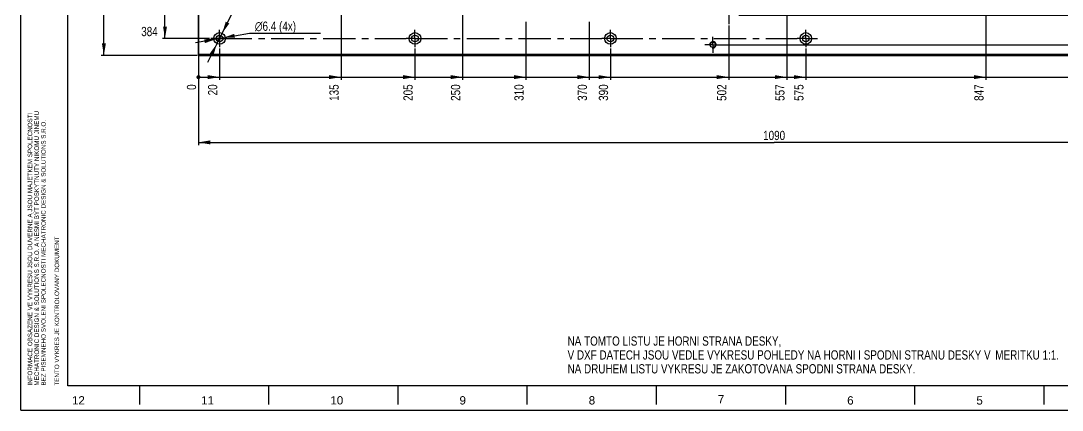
# Model space of a CAD drawing. Header units: millimetres. Extents: x 0 to 1931, y -333 to 836.
# Drawn here: x 0 to 394.3, y 0 to 147.4 of the extents above; entities that cross this region are included whole.
import ezdxf

# ---------------------------------------------------------------- set-up
doc = ezdxf.new("R2010")
doc.units = ezdxf.units.MM
doc.header["$LTSCALE"] = 32.67
doc.linetypes.add('CENTER', pattern=[0.6, 0.375, -0.075, 0.075, -0.075])
doc.layers.get('0').update_dxf_attribs({"linetype": 'CONTINUOUS'})
doc.layers.add('DEFAULT_1', color=7, linetype='CENTER')
doc.styles.get("Standard").update_dxf_attribs({"font": 'txt', "width": 0.8})
doc.styles.add('TEXTSTYLE_1', font='gdt', dxfattribs={"width": 0.8})
doc.styles.add('TEXTSTYLE_3', font='arial.ttf')
doc.styles.add('TEXTSTYLE_4', font='arial.ttf')
doc.dimstyles.new('DIMSTYLE_14', dxfattribs={"dimtxt": 3.5, "dimasz": 4.5, "dimexe": 1, "dimexo": 0.5, "dimgap": 0.875, "dimtad": 0, "dimtih": 1, "dimtoh": 1, "dimlfac": 2.5, "dimdsep": 46, "dimtxsty": 'STANDARD', "dimblk": '_FILLED', "dimblk1": '_FILLED', "dimblk2": '_FILLED', "dimcen": 0.09, "dimazin": 2, "dimtp": 0.2, "dimtm": 0.2, "dimtfac": 1, "dimtofl": 0, "dimtmove": 0, "dimatfit": 3, "dimldrblk": '_FILLED', "dimfxl": 1, "dimtolj": 1, "dimarcsym": 0})
doc.dimstyles.new('DIMSTYLE_15', dxfattribs={"dimtxt": 3.5, "dimasz": 4.5, "dimexe": 1, "dimexo": 0.5, "dimgap": 0.875, "dimtad": 0, "dimtih": 1, "dimtoh": 1, "dimlfac": 2.5, "dimdsep": 46, "dimtxsty": 'STANDARD', "dimblk": '_FILLED', "dimblk1": '_FILLED', "dimblk2": '_FILLED', "dimcen": 0.09, "dimazin": 2, "dimtp": 0.1, "dimtm": 0.1, "dimtfac": 1, "dimtofl": 0, "dimtmove": 0, "dimatfit": 3, "dimldrblk": '_FILLED', "dimfxl": 1, "dimtolj": 1, "dimarcsym": 0})
doc.dimstyles.new('DIMSTYLE_16', dxfattribs={"dimtxt": 3.5, "dimasz": 4.5, "dimexe": 1, "dimexo": 0.5, "dimgap": 0.875, "dimtad": 0, "dimtih": 1, "dimtoh": 1, "dimlfac": 2.5, "dimdsep": 46, "dimtxsty": 'STANDARD', "dimblk": '_FILLED', "dimblk1": '_FILLED', "dimblk2": '_FILLED', "dimcen": 0.09, "dimazin": 2, "dimtp": 1.2, "dimtm": 1.2, "dimtfac": 1, "dimtofl": 0, "dimtmove": 0, "dimatfit": 3, "dimldrblk": '_FILLED', "dimfxl": 1, "dimtolj": 1, "dimarcsym": 0})
doc.dimstyles.new('DIMSTYLE_2', dxfattribs={"dimtxt": 3.5, "dimasz": 4.5, "dimexe": 1, "dimexo": 0.5, "dimgap": 0.875, "dimtad": 1, "dimlfac": 2.5, "dimdsep": 46, "dimtxsty": 'STANDARD', "dimblk": '_FILLED', "dimblk1": '_FILLED', "dimblk2": '_FILLED', "dimcen": 0.09, "dimazin": 2, "dimtp": 0.5, "dimtm": 0.5, "dimtfac": 1, "dimtofl": 0, "dimtmove": 0, "dimatfit": 3, "dimldrblk": '_FILLED', "dimfxl": 1, "dimtolj": 1, "dimarcsym": 0})
doc.dimstyles.new('DIMSTYLE_3', dxfattribs={"dimtxt": 3.5, "dimasz": 4.5, "dimexe": 1, "dimexo": 0.5, "dimgap": 0.875, "dimtad": 1, "dimlfac": 2.5, "dimdsep": 46, "dimtxsty": 'STANDARD', "dimblk": '_FILLED', "dimblk1": '_FILLED', "dimblk2": '_FILLED', "dimcen": 0.09, "dimazin": 2, "dimtp": 1.2, "dimtm": 1.2, "dimtfac": 1, "dimtofl": 0, "dimtmove": 0, "dimatfit": 3, "dimldrblk": '_FILLED', "dimfxl": 1, "dimtolj": 1, "dimarcsym": 0})
doc.dimstyles.new('DIMSTYLE_4', dxfattribs={"dimtxt": 3.5, "dimasz": 4.5, "dimexe": 1, "dimexo": 0.5, "dimgap": 0.875, "dimtad": 0, "dimtih": 1, "dimtoh": 1, "dimlfac": 2.5, "dimdsep": 46, "dimtxsty": 'STANDARD', "dimblk": '_FILLED', "dimblk1": '_FILLED', "dimblk2": '_FILLED', "dimcen": 0.09, "dimazin": 2, "dimtp": 0.5, "dimtm": 0.5, "dimtfac": 1, "dimtofl": 0, "dimtmove": 0, "dimatfit": 3, "dimldrblk": '_FILLED', "dimfxl": 1, "dimtolj": 1, "dimarcsym": 0})
doc.dimstyles.new('DIMSTYLE_5', dxfattribs={"dimtxt": 3.5, "dimasz": 4.5, "dimexe": 1, "dimexo": 0.5, "dimgap": 0.875, "dimtad": 0, "dimtih": 1, "dimtoh": 1, "dimlfac": 2.5, "dimdsep": 46, "dimtxsty": 'STANDARD', "dimblk": '_FILLED', "dimblk1": '_FILLED', "dimblk2": '_FILLED', "dimcen": 0.09, "dimazin": 2, "dimtp": 0.8, "dimtm": 0.8, "dimtfac": 1, "dimtofl": 0, "dimtmove": 0, "dimatfit": 3, "dimldrblk": '_FILLED', "dimfxl": 1, "dimtolj": 1, "dimarcsym": 0})
doc.dimstyles.new('DIMSTYLE_6', dxfattribs={"dimtxt": 3.5, "dimasz": 4.5, "dimexe": 1, "dimexo": 0.5, "dimtad": 1, "dimlfac": 2.5, "dimdsep": 46, "dimtxsty": 'STANDARD', "dimblk": '_FILLED', "dimblk1": '_FILLED', "dimblk2": '_FILLED', "dimcen": 0.09, "dimazin": 2, "dimtp": 0.2, "dimtm": 0.2, "dimtfac": 1, "dimtmove": 0, "dimatfit": 2, "dimldrblk": '_FILLED', "dimfxl": 1, "dimtolj": 1, "dimarcsym": 0})

# ---------------------------------------------------------------- blocks, each defined once
blk = doc.blocks.new('_FILLED')
at = {"color": 0, "linetype": 'BYBLOCK'}
blk.add_solid([(0, 0), (-1, 0.167), (-1, -0.167)], dxfattribs=at)
blk = doc.blocks.new('*D1')
at = {"color": 2, "linetype": 'CONTINUOUS'}
for p, q in [((66.76, 294.29), (30.46, 294.29)), ((31.46, 294.29), (31.46, 214.29)), ((31.46, 134.29), (31.46, 214.29)), ((66.76, 134.29), (30.46, 134.29))]:
    blk.add_line(p, q, dxfattribs=at)
at = {"color": 2, "linetype": 'CONTINUOUS', "xscale": 4.5, "yscale": 4.5, "zscale": 4.5}
for p, rotation in [((31.46, 294.29), 90), ((31.46, 134.29), 270)]:
    blk.add_blockref('_FILLED', p, dxfattribs=dict(at, rotation=rotation))
at = {"color": 2, "linetype": 'CONTINUOUS', "insert": (27.09, 214.29), "char_height": 3.5, "width": 12.375, "attachment_point": 2, "rotation": 90, "line_spacing_factor": 0.9}
blk.add_mtext('400', dxfattribs=at)
blk = doc.blocks.new('*D2')
at = {"color": 2, "linetype": 'CONTINUOUS'}
for p, q in [((67.26, 133.79), (67.26, 100.35)), ((503.26, 133.79), (503.26, 100.35)), ((67.26, 101.35), (285.26, 101.35)), ((503.26, 101.35), (285.26, 101.35))]:
    blk.add_line(p, q, dxfattribs=at)
at = {"color": 2, "linetype": 'CONTINUOUS', "xscale": 4.5, "yscale": 4.5, "zscale": 4.5, "rotation": 180}
blk.add_blockref('_FILLED', (67.26, 101.35), dxfattribs=at)
at = {"color": 2, "linetype": 'CONTINUOUS', "xscale": 4.5, "yscale": 4.5, "zscale": 4.5}
blk.add_blockref('_FILLED', (503.26, 101.35), dxfattribs=at)
at = {"color": 2, "linetype": 'CONTINUOUS', "insert": (285.26, 105.73), "char_height": 3.5, "width": 15.375, "attachment_point": 2, "line_spacing_factor": 0.9}
blk.add_mtext('1090', dxfattribs=at)
blk = doc.blocks.new('*D4')
at = {"color": 2, "linetype": 'CONTINUOUS'}
blk.add_line((290.06, 181.79), (290.06, 125.06), dxfattribs=at)
at = {"color": 2, "linetype": 'CONTINUOUS', "insert": (285.68, 123.31), "char_height": 3.5, "width": 11.625, "attachment_point": 3, "rotation": 90, "line_spacing_factor": 0.9}
blk.add_mtext('557', dxfattribs=at)
blk = doc.blocks.new('*D8')
at = {"color": 2, "linetype": 'CONTINUOUS'}
for p, q in [((75.26, 140.69), (86.62, 142.71)), ((86.62, 142.71), (86.87, 142.71)), ((86.87, 142.71), (113.54, 142.71)), ((75.26, 140.69), (66.12, 139.06)), ((74, 140.46), (75.26, 140.69)), ((74, 140.46), (74, 140.46)), ((76.52, 140.91), (75.26, 140.69)), ((76.52, 140.91), (76.52, 140.91))]:
    blk.add_line(p, q, dxfattribs=at)
at = {"color": 2, "linetype": 'CONTINUOUS', "xscale": 4.5, "yscale": 4.5, "zscale": 4.5}
for p, rotation in [((76.52, 140.91), 190.0857563449), ((74, 140.46), 10.0844067906)]:
    blk.add_blockref('_FILLED', p, dxfattribs=dict(at, rotation=rotation))
at = {"color": 2, "linetype": 'CONTINUOUS', "insert": (88.62, 147.08), "char_height": 3.5, "width": 34.75, "attachment_point": 1, "line_spacing_factor": 0.9, "style": 'TEXTSTYLE_1'}
blk.add_mtext('{\\fgdt;n}\\ftxt;6.4 (4x)', dxfattribs=at)
blk = doc.blocks.new('*D9')
at = {"color": 2, "linetype": 'CONTINUOUS'}
for p, q in [((75.26, 140.69), (85.01, 160.17)), ((85.01, 160.17), (113.68, 160.17)), ((113.68, 160.17), (85.26, 160.17)), ((76.24, 142.65), (75.26, 140.69)), ((76.24, 142.65), (76.24, 142.65)), ((75.26, 140.69), (70.69, 131.57)), ((74.27, 138.72), (75.26, 140.69)), ((74.27, 138.72), (74.27, 138.72))]:
    blk.add_line(p, q, dxfattribs=at)
at = {"color": 2, "linetype": 'CONTINUOUS', "xscale": 4.5, "yscale": 4.5, "zscale": 4.5}
for p, rotation in [((76.24, 142.65), 243.4000071433), ((74.27, 138.72), 63.4006199714)]:
    blk.add_blockref('_FILLED', p, dxfattribs=dict(at, rotation=rotation))
at = {"color": 2, "linetype": 'CONTINUOUS', "insert": (87.01, 164.54), "char_height": 3.5, "width": 37.375, "attachment_point": 1, "line_spacing_factor": 0.9, "style": 'TEXTSTYLE_1'}
blk.add_mtext('{\\fgdt;n}\\ftxt;11-hl.6.8\\P(4x)', dxfattribs=at)
blk = doc.blocks.new('*D15')
at = {"color": 2, "linetype": 'CONTINUOUS'}
blk.add_line((121.26, 197.79), (121.26, 125.06), dxfattribs=at)
at = {"color": 2, "linetype": 'CONTINUOUS', "insert": (116.88, 123.31), "char_height": 3.5, "width": 10.5, "attachment_point": 3, "rotation": 90, "line_spacing_factor": 0.9}
blk.add_mtext('135', dxfattribs=at)
blk = doc.blocks.new('*D32')
at = {"color": 2, "linetype": 'CONTINUOUS'}
for p, q in [((401.72, 158.21), (369.22, 158.21)), ((369.22, 158.21), (401.47, 158.21)), ((408.86, 149.49), (401.72, 158.21)), ((407.85, 150.73), (407.85, 150.73)), ((407.85, 150.73), (408.86, 149.49)), ((409.87, 148.25), (408.86, 149.49)), ((408.86, 149.49), (414.94, 142.06)), ((409.87, 148.25), (409.87, 148.25))]:
    blk.add_line(p, q, dxfattribs=at)
at = {"color": 2, "linetype": 'CONTINUOUS', "xscale": 4.5, "yscale": 4.5, "zscale": 4.5}
for p, rotation in [((407.85, 150.73), 309.2814982762), ((409.87, 148.25), 129.2814982762)]:
    blk.add_blockref('_FILLED', p, dxfattribs=dict(at, rotation=rotation))
at = {"color": 2, "linetype": 'CONTINUOUS', "insert": (399.72, 162.59), "char_height": 3.5, "width": 43.125, "attachment_point": 3, "line_spacing_factor": 0.9}
blk.add_mtext('M8-skrz (3x)', dxfattribs=at)
blk = doc.blocks.new('*D51')
at = {"color": 2, "linetype": 'CONTINUOUS'}
blk.add_line((167.26, 179.79), (167.26, 125.06), dxfattribs=at)
at = {"color": 2, "linetype": 'CONTINUOUS', "insert": (162.88, 123.31), "char_height": 3.5, "width": 12, "attachment_point": 3, "rotation": 90, "line_spacing_factor": 0.9}
blk.add_mtext('250', dxfattribs=at)
blk = doc.blocks.new('*D65')
at = {"color": 2, "linetype": 'CONTINUOUS'}
blk.add_line((262.56, 138.29), (517.98, 138.29), dxfattribs=at)
at = {"color": 2, "linetype": 'CONTINUOUS', "insert": (519.73, 142.66), "char_height": 3.5, "width": 12, "attachment_point": 1, "line_spacing_factor": 0.9}
blk.add_mtext('390', dxfattribs=at)
blk = doc.blocks.new('*D73')
at = {"color": 2, "linetype": 'CONTINUOUS'}
blk.add_line((191.26, 146.95), (191.26, 125.06), dxfattribs=at)
at = {"color": 2, "linetype": 'CONTINUOUS', "insert": (186.88, 123.31), "char_height": 3.5, "width": 10.875, "attachment_point": 3, "rotation": 90, "line_spacing_factor": 0.9}
blk.add_mtext('310', dxfattribs=at)
blk = doc.blocks.new('*D74')
at = {"color": 2, "linetype": 'CONTINUOUS'}
blk.add_line((215.26, 146.95), (215.26, 125.06), dxfattribs=at)
at = {"color": 2, "linetype": 'CONTINUOUS', "insert": (210.88, 123.31), "char_height": 3.5, "width": 12, "attachment_point": 3, "rotation": 90, "line_spacing_factor": 0.9}
blk.add_mtext('370', dxfattribs=at)
blk = doc.blocks.new('*D75')
at = {"color": 2, "linetype": 'CONTINUOUS'}
blk.add_line((268.06, 145.63), (268.06, 125.06), dxfattribs=at)
at = {"color": 2, "linetype": 'CONTINUOUS', "insert": (263.68, 123.31), "char_height": 3.5, "width": 12, "attachment_point": 3, "rotation": 90, "line_spacing_factor": 0.9}
blk.add_mtext('502', dxfattribs=at)
blk = doc.blocks.new('*D76')
at = {"color": 2, "linetype": 'CONTINUOUS'}
blk.add_line((408.86, 145.63), (408.86, 125.06), dxfattribs=at)
at = {"color": 2, "linetype": 'CONTINUOUS', "insert": (404.48, 123.31), "char_height": 3.5, "width": 12, "attachment_point": 3, "rotation": 90, "line_spacing_factor": 0.9}
blk.add_mtext('854', dxfattribs=at)
blk = doc.blocks.new('*D81')
at = {"color": 2, "linetype": 'CONTINUOUS'}
for p, q in [((271.92, 149.49), (433.88, 149.49)), ((433.88, 149.49), (438.32, 144.47)), ((438.32, 144.47), (517.98, 144.47))]:
    blk.add_line(p, q, dxfattribs=at)
at = {"color": 2, "linetype": 'CONTINUOUS', "insert": (519.73, 148.84), "char_height": 3.5, "width": 12, "attachment_point": 1, "line_spacing_factor": 0.9}
blk.add_mtext('362', dxfattribs=at)
blk = doc.blocks.new('*D82')
at = {"color": 2, "linetype": 'CONTINUOUS'}
blk.add_line((418.86, 134.79), (418.86, 125.06), dxfattribs=at)
at = {"color": 2, "linetype": 'CONTINUOUS', "insert": (414.48, 123.31), "char_height": 3.5, "width": 12.375, "attachment_point": 3, "rotation": 90, "line_spacing_factor": 0.9}
blk.add_mtext('879', dxfattribs=at)
blk = doc.blocks.new('*D85')
at = {"color": 2, "linetype": 'CONTINUOUS'}
for p, q in [((406.06, 184.16), (406.06, 177.12)), ((406.06, 177.12), (365.44, 174.08)), ((365.44, 174.08), (365.44, 125.06))]:
    blk.add_line(p, q, dxfattribs=at)
at = {"color": 2, "linetype": 'CONTINUOUS', "insert": (361.06, 123.31), "char_height": 3.5, "width": 12.375, "attachment_point": 3, "rotation": 90, "line_spacing_factor": 0.9}
blk.add_mtext('847', dxfattribs=at)
blk = doc.blocks.new('*D86')
at = {"color": 2, "linetype": 'CONTINUOUS'}
blk.add_line((67.26, 181.79), (67.26, 125.06), dxfattribs=at)
at = {"color": 2, "linetype": 'CONTINUOUS', "insert": (62.88, 123.31), "char_height": 3.5, "width": 4.125, "attachment_point": 3, "rotation": 90, "line_spacing_factor": 0.9}
blk.add_mtext('0', dxfattribs=at)
blk = doc.blocks.new('*D93')
at = {"color": 2, "linetype": 'CONTINUOUS'}
blk.add_line((71.48, 140.69), (53.59, 140.69), dxfattribs=at)
at = {"color": 2, "linetype": 'CONTINUOUS', "insert": (51.84, 145.06), "char_height": 3.5, "width": 12, "attachment_point": 3, "line_spacing_factor": 0.9}
blk.add_mtext('384', dxfattribs=at)
blk = doc.blocks.new('*D98')
at = {"color": 2, "linetype": 'CONTINUOUS'}
blk.add_line((75.26, 136.91), (75.26, 125.06), dxfattribs=at)
at = {"color": 2, "linetype": 'CONTINUOUS', "insert": (70.88, 123.31), "char_height": 3.5, "width": 8.25, "attachment_point": 3, "rotation": 90, "line_spacing_factor": 0.9}
blk.add_mtext('20', dxfattribs=at)
blk = doc.blocks.new('*D99')
at = {"color": 2, "linetype": 'CONTINUOUS'}
blk.add_line((149.26, 136.91), (149.26, 125.06), dxfattribs=at)
at = {"color": 2, "linetype": 'CONTINUOUS', "insert": (144.88, 123.31), "char_height": 3.5, "width": 12, "attachment_point": 3, "rotation": 90, "line_spacing_factor": 0.9}
blk.add_mtext('205', dxfattribs=at)
blk = doc.blocks.new('*D100')
at = {"color": 2, "linetype": 'CONTINUOUS'}
blk.add_line((223.26, 136.91), (223.26, 125.06), dxfattribs=at)
at = {"color": 2, "linetype": 'CONTINUOUS', "insert": (218.88, 123.31), "char_height": 3.5, "width": 12, "attachment_point": 3, "rotation": 90, "line_spacing_factor": 0.9}
blk.add_mtext('390', dxfattribs=at)
blk = doc.blocks.new('*D101')
at = {"color": 2, "linetype": 'CONTINUOUS'}
blk.add_line((297.26, 136.91), (297.26, 125.06), dxfattribs=at)
at = {"color": 2, "linetype": 'CONTINUOUS', "insert": (292.88, 123.31), "char_height": 3.5, "width": 11.625, "attachment_point": 3, "rotation": 90, "line_spacing_factor": 0.9}
blk.add_mtext('575', dxfattribs=at)
blk = doc.blocks.new('*D130')
at = {"color": 2, "linetype": 'CONTINUOUS'}
blk.add_line((451.26, 146.95), (451.26, 125.06), dxfattribs=at)
at = {"color": 2, "linetype": 'CONTINUOUS', "insert": (446.88, 123.31), "char_height": 3.5, "width": 12.375, "attachment_point": 3, "rotation": 90, "line_spacing_factor": 0.9}
blk.add_mtext('960', dxfattribs=at)
blk = doc.blocks.new('*D131')
at = {"color": 2, "linetype": 'CONTINUOUS'}
blk.add_line((475.26, 146.95), (475.26, 125.06), dxfattribs=at)
at = {"color": 2, "linetype": 'CONTINUOUS', "insert": (470.88, 123.31), "char_height": 3.5, "width": 15.375, "attachment_point": 3, "rotation": 90, "line_spacing_factor": 0.9}
blk.add_mtext('1020', dxfattribs=at)
blk = doc.blocks.new('*D132')
at = {"color": 2, "linetype": 'CONTINUOUS'}
blk.add_line((499.26, 146.95), (499.26, 125.06), dxfattribs=at)
at = {"color": 2, "linetype": 'CONTINUOUS', "insert": (494.88, 123.31), "char_height": 3.5, "width": 15.375, "attachment_point": 3, "rotation": 90, "line_spacing_factor": 0.9}
blk.add_mtext('1080', dxfattribs=at)

msp = doc.modelspace()

# ---------------------------------------------------------------- linework, layer by layer
at = {"color": 7, "linetype": 'CONTINUOUS'}
for p, q in [((0, 0), (0, 420)), ((17.7839, 9.2343), (17.7839, 410.0844)), ((67.2586, 134.2867), (67.2586, 294.2867)), ((67.2586, 134.6867), (501.0929, 134.6867)), ((67.2586, 134.2867), (501.2586, 134.2867)), ((583.209, 9.2343), (17.7839, 9.2343)), ((30.4842, 9.2343), (17.7845, 9.2343)), ((0, 0), (594, 0))]:
    msp.add_line(p, q, dxfattribs=at)
at = {"color": 2, "linetype": 'CONTINUOUS'}
for p, q in [((54.5937, 140.6867), (54.5937, 294.2867)), ((67.2586, 126.0582), (499.2586, 126.0582)), ((45.0323, 2.1223), (45.0323, 9.2343)), ((93.9523, 2.1223), (93.9523, 9.2343)), ((142.8723, 2.1223), (142.8723, 9.2343)), ((191.7923, 2.1223), (191.7923, 9.2343)), ((240.7123, 2.1223), (240.7123, 9.2343)), ((289.6402, 2.1222), (289.6402, 9.2343)), ((338.5683, 2.1223), (338.5683, 9.2341)), ((387.4883, 2.1223), (387.4883, 9.2341))]:
    msp.add_line(p, q, dxfattribs=at)
at = {"color": 2, "linetype": 'CONTINUOUS', "const_width": 0.75}
msp.add_lwpolyline([(66.8836, 126.0582, 1), (67.6336, 126.0582, 1)], format="xyb", close=True, dxfattribs=at)
msp.add_lwpolyline([(66.8836, 126.0582, 1), (67.6336, 126.0582, 1)], format="xyb", close=True, dxfattribs=at)
msp.add_lwpolyline([(66.8836, 126.0582, 1), (67.6336, 126.0582, 1)], format="xyb", close=True, dxfattribs=at)
msp.add_lwpolyline([(66.8836, 126.0582, 1), (67.6336, 126.0582, 1)], format="xyb", close=True, dxfattribs=at)
msp.add_lwpolyline([(66.8836, 126.0582, 1), (67.6336, 126.0582, 1)], format="xyb", close=True, dxfattribs=at)
msp.add_lwpolyline([(66.8836, 126.0582, 1), (67.6336, 126.0582, 1)], format="xyb", close=True, dxfattribs=at)
msp.add_lwpolyline([(66.8836, 126.0582, 1), (67.6336, 126.0582, 1)], format="xyb", close=True, dxfattribs=at)
msp.add_lwpolyline([(66.8836, 126.0582, 1), (67.6336, 126.0582, 1)], format="xyb", close=True, dxfattribs=at)
msp.add_lwpolyline([(66.8836, 126.0582, 1), (67.6336, 126.0582, 1)], format="xyb", close=True, dxfattribs=at)
msp.add_lwpolyline([(66.8836, 126.0582, 1), (67.6336, 126.0582, 1)], format="xyb", close=True, dxfattribs=at)
msp.add_lwpolyline([(66.8836, 126.0582, 1), (67.6336, 126.0582, 1)], format="xyb", close=True, dxfattribs=at)
msp.add_lwpolyline([(66.8836, 126.0582, 1), (67.6336, 126.0582, 1)], format="xyb", close=True, dxfattribs=at)
msp.add_lwpolyline([(66.8836, 126.0582, 1), (67.6336, 126.0582, 1)], format="xyb", close=True, dxfattribs=at)
msp.add_lwpolyline([(66.8836, 126.0582, 1), (67.6336, 126.0582, 1)], format="xyb", close=True, dxfattribs=at)
msp.add_lwpolyline([(66.8836, 126.0582, 1), (67.6336, 126.0582, 1)], format="xyb", close=True, dxfattribs=at)
msp.add_lwpolyline([(66.8836, 126.0582, 1), (67.6336, 126.0582, 1)], format="xyb", close=True, dxfattribs=at)
at = {"color": 7, "linetype": 'CONTINUOUS'}
for centre, radius in [((75.2586, 140.6867), 2.2), ((75.2586, 140.6867), 1.28), ((149.2586, 140.6867), 2.2), ((149.2586, 140.6867), 1.28), ((223.2586, 140.6867), 2.2), ((223.2586, 140.6867), 1.28), ((297.2586, 140.6867), 2.2), ((297.2586, 140.6867), 1.28), ((262.0586, 138.2867), 1)]:
    msp.add_circle(centre, radius, dxfattribs=at)
at = {"color": 2, "linetype": 'CONTINUOUS'}
msp.add_arc((262.0586, 138.2867), 1.2, 255, 195, dxfattribs=at)
for points in [[(54.5937, 140.6867), (53.8437, 145.1867), (55.3437, 145.1867)], [(75.2586, 126.0582), (70.7586, 125.3082), (70.7586, 126.8082)], [(121.2586, 126.0582), (116.7586, 125.3082), (116.7586, 126.8082)], [(149.2586, 126.0582), (144.7586, 125.3082), (144.7586, 126.8082)], [(167.2586, 126.0582), (162.7586, 125.3082), (162.7586, 126.8082)], [(191.2586, 126.0582), (186.7586, 125.3082), (186.7586, 126.8082)], [(215.2586, 126.0582), (210.7586, 125.3082), (210.7586, 126.8082)], [(223.2586, 126.0582), (218.7586, 125.3082), (218.7586, 126.8082)], [(268.0586, 126.0582), (263.5586, 125.3082), (263.5586, 126.8082)], [(290.0586, 126.0582), (285.5586, 125.3082), (285.5586, 126.8082)], [(297.2586, 126.0582), (292.7586, 125.3082), (292.7586, 126.8082)], [(365.4398, 126.0582), (360.9398, 125.3082), (360.9398, 126.8082)]]:
    msp.add_solid(points, dxfattribs=at)
at = {"layer": 'DEFAULT_1', "color": 7, "linetype": 'CENTER'}
for p, q in [((268.0586, 149.4867), (268.0586, 146.1267)), ((75.2586, 140.6867), (75.2586, 143.9667)), ((149.2586, 140.6867), (149.2586, 143.9667)), ((223.2586, 140.6867), (223.2586, 143.9667)), ((297.2586, 140.6867), (297.2586, 143.9667)), ((75.2586, 140.6867), (71.9786, 140.6867)), ((75.2586, 140.6867), (75.2586, 137.4067)), ((75.2586, 140.6867), (145.9786, 140.6867)), ((149.2586, 140.6867), (145.9786, 140.6867)), ((149.2586, 140.6867), (149.2586, 137.4067)), ((149.2586, 140.6867), (219.9786, 140.6867)), ((223.2586, 140.6867), (219.9786, 140.6867)), ((223.2586, 140.6867), (223.2586, 137.4067)), ((223.2586, 140.6867), (293.9786, 140.6867)), ((262.0586, 138.2867), (259.0586, 138.2867)), ((262.0586, 138.2867), (262.0586, 141.2867)), ((262.0586, 138.2867), (265.0586, 138.2867)), ((262.0586, 138.2867), (262.0586, 135.2867)), ((297.2586, 140.6867), (293.9786, 140.6867)), ((297.2586, 140.6867), (301.6563, 140.6867)), ((297.2586, 140.6867), (297.2586, 137.4067))]:
    msp.add_line(p, q, dxfattribs=at)

# ---------------------------------------------------------------- texts
at = {"color": 2, "linetype": 'CONTINUOUS', "insert": (2.608, 9.3017), "char_height": 1.7, "width": 104.420446, "attachment_point": 1, "rotation": 90, "line_spacing_factor": 0.9, "style": 'TEXTSTYLE_4'}
msp.add_mtext('INFORMACE OBSAZENE VE VYKRESU JSOU DUVERNE A JSOU MAJETKEM SPOLECNOSTI  \\PMECHATRONIC DESIGN & SOLUTIONS S.R.O. A NESMI BÝT POSKYTNUTY NIKOMU JINEMU \\PBEZ PISEMNEHO SVOLENI SPOLECNOSTI MECHATRONIC DESIGN & SOLUTIONS S.R.O.\\P \\PTENTO VYKRES JE KONTROLOVANY DOKUMENT', dxfattribs=at)
at = {"color": 2, "linetype": 'CONTINUOUS', "insert": (207.0401, 27.9087), "char_height": 3.5, "width": 346.875, "attachment_point": 1, "line_spacing_factor": 0.9}
msp.add_mtext('NA TOMTO LISTU JE HORNI STRANA DESKY,\\PV DXF DATECH JSOU VEDLE VYKRESU POHLEDY NA HORNI I SPODNI STRANU DESKY V {\\ftxt.shx;\\W0.190476;\\H3.500000; }MERITKU 1:1.\\PNA DRUHEM LISTU VYKRESU JE ZAKOTOVANA SPODNI STRANA DESKY.', dxfattribs=at)
at = {"color": 2, "linetype": 'CONTINUOUS', "attachment_point": 1, "line_spacing_factor": 0.9, "style": 'TEXTSTYLE_3'}
for s, insert, char_height, width in [('12', (19.3609, 5.2933), 3.14515, 4.887267), ('11', (68.2809, 5.2933), 3.14515, 4.887267), ('10', (117.2009, 5.2933), 3.14515, 4.887267), ('9', (166.1209, 5.2933), 3.1452, 2.443633), ('\\Q-0.018985;8', (215.0409, 5.2933), 3.145155, 2.443633), ('\\Q-0.018985;7', (263.9488, 5.7152), 3.145155, 2.443633), ('\\Q-0.018985;6', (312.9116, 5.2674), 3.145155, 2.443633), ('\\Q-0.018985;5', (361.8396, 5.2674), 3.145155, 2.443633)]:
    msp.add_mtext(s, dxfattribs=dict(at, insert=insert, char_height=char_height, width=width))

# ---------------------------------------------------------------- dimensions: what is measured, and where the dimension line sits
at = {"color": 2, "linetype": 'CONTINUOUS'}
dim = msp.add_linear_dim(base=(31.4643, 134.2867), p1=(67.2586, 294.2867), p2=(67.2586, 134.2867), angle=270, dimstyle='DIMSTYLE_2', dxfattribs=at)
dim.commit()
dim.dimension.update_dxf_attribs({"geometry": '*D1', "text_midpoint": (31.4643, 213.7867), "dimtype": 160})
for feature_location, offset, dtype, origin, dimstyle, picture, middle in [((71.4786, 140.6867), (-17.8849, 0), 0, (67.2586, 294.2867), 'DIMSTYLE_4', '*D93', (47.3437, 143.3117)), ((262.5586, 138.2867), (255.4175, 0), 0, (67.2586, 294.2867), 'DIMSTYLE_4', '*D65', (523.2261, 140.9117)), ((271.9186, 149.4867), (246.0575, -5.0207), 0, (501.2586, 294.2867), 'DIMSTYLE_4', '*D81', (523.2261, 147.0911)), ((121.2586, 197.7867), (0, -72.7286), 1, (67.2586, 198.2867), 'DIMSTYLE_4', '*D15', (118.6336, 119.3082)), ((67.2585547921, 181.7867453596), (0, -56.7285913252), 1, (67.2585547921, 182.2867453596), 'DIMSTYLE_15', '*D86', (64.6335510506, 121.4331555244)), ((406.0586, 184.1582), (-40.6188, -59.1001), 1, (67.2586, 134.6867), 'DIMSTYLE_5', '*D85', (362.8148, 118.6831)), ((290.0586, 181.7867), (0, -56.7286), 1, (67.2586, 182.2867), 'DIMSTYLE_5', '*D4', (287.4336, 118.9332)), ((167.2586, 179.7867), (0, -54.7286), 1, (67.2586, 180.2867), 'DIMSTYLE_4', '*D51', (164.6336, 118.8082)), ((191.2586, 146.9467), (0, -21.8886), 1, (67.2586, 134.6867), 'DIMSTYLE_4', '*D73', (188.6336, 119.1832)), ((215.2586, 146.9467), (0, -21.8886), 1, (67.2586, 134.6867), 'DIMSTYLE_4', '*D74', (212.6336, 118.8082)), ((451.2586, 146.9467), (0, -21.8886), 1, (67.2586, 134.6867), 'DIMSTYLE_5', '*D130', (448.6336, 118.6832)), ((475.2586, 146.9467), (0, -21.8886), 1, (67.2586, 134.6867), 'DIMSTYLE_16', '*D131', (472.6336, 117.6831)), ((499.2586, 146.9467), (0, -21.8886), 1, (67.2586, 134.6867), 'DIMSTYLE_16', '*D132', (496.6336, 117.6831)), ((268.0586, 145.6267), (0, -20.5686), 1, (67.2586, 134.6867), 'DIMSTYLE_5', '*D75', (265.4336, 118.8081)), ((408.8586, 145.6267), (0, -20.5686), 1, (67.2586, 134.6867), 'DIMSTYLE_5', '*D76', (406.2336, 118.8081)), ((75.2586, 136.9067), (0, -11.8486), 1, (67.2586, 134.6867), 'DIMSTYLE_14', '*D98', (72.6336, 120.0582)), ((149.2586, 136.9067), (0, -11.8486), 1, (67.2586, 134.6867), 'DIMSTYLE_4', '*D99', (146.6336, 118.8082)), ((223.2586, 136.9067), (0, -11.8486), 1, (67.2586, 134.6867), 'DIMSTYLE_4', '*D100', (220.6336, 118.8082)), ((297.2586, 136.9067), (0, -11.8486), 1, (67.2586, 134.6867), 'DIMSTYLE_5', '*D101', (294.6336, 118.9332)), ((418.8586, 134.7867), (0, -9.7286), 1, (67.2586, 134.6867), 'DIMSTYLE_5', '*D82', (416.2336, 118.6832))]:
    dim = msp.add_ordinate_dim(feature_location=feature_location, offset=offset, dtype=dtype, origin=origin, dimstyle=dimstyle, override={"dimtad": 1, "dimtih": 0, "dimtoh": 0}, dxfattribs=at)
    dim.commit()
    dim.dimension.update_dxf_attribs({"geometry": picture, "text_midpoint": middle})
for p1, p2, text, picture, middle in [((76.2436, 142.6539), (74.2735, 138.7196), '%%c<>-hl.6.8\\P(4x)', '*D9', (99.4724, 159.7307)), ((407.8455, 150.7252), (409.8716, 148.2483), 'M<>-skrz (3x)', '*D32', (385.3468, 160.8368)), ((73.9983, 140.4626), (76.5188, 140.9109), '%%c<> (4x)', '*D8', (100.2081, 145.3333))]:
    dim = msp.add_diameter_dim_2p(p1=p1, p2=p2, text=text, dimstyle='DIMSTYLE_6', override={"dimtih": 1, "dimtoh": 1, "dimpost": '<>'}, dxfattribs=at)
    dim.commit()
    dim.dimension.update_dxf_attribs({"geometry": picture, "text_midpoint": middle, "dimtype": 163})
dim = msp.add_linear_dim(base=(503.2586, 101.3511), p1=(67.2586, 134.2867), p2=(503.2586, 134.2867), dimstyle='DIMSTYLE_3', dxfattribs=at)
dim.commit()
dim.dimension.update_dxf_attribs({"geometry": '*D2', "text_midpoint": (284.7586, 101.3511), "dimtype": 160})

doc.saveas('drawing.dxf')
